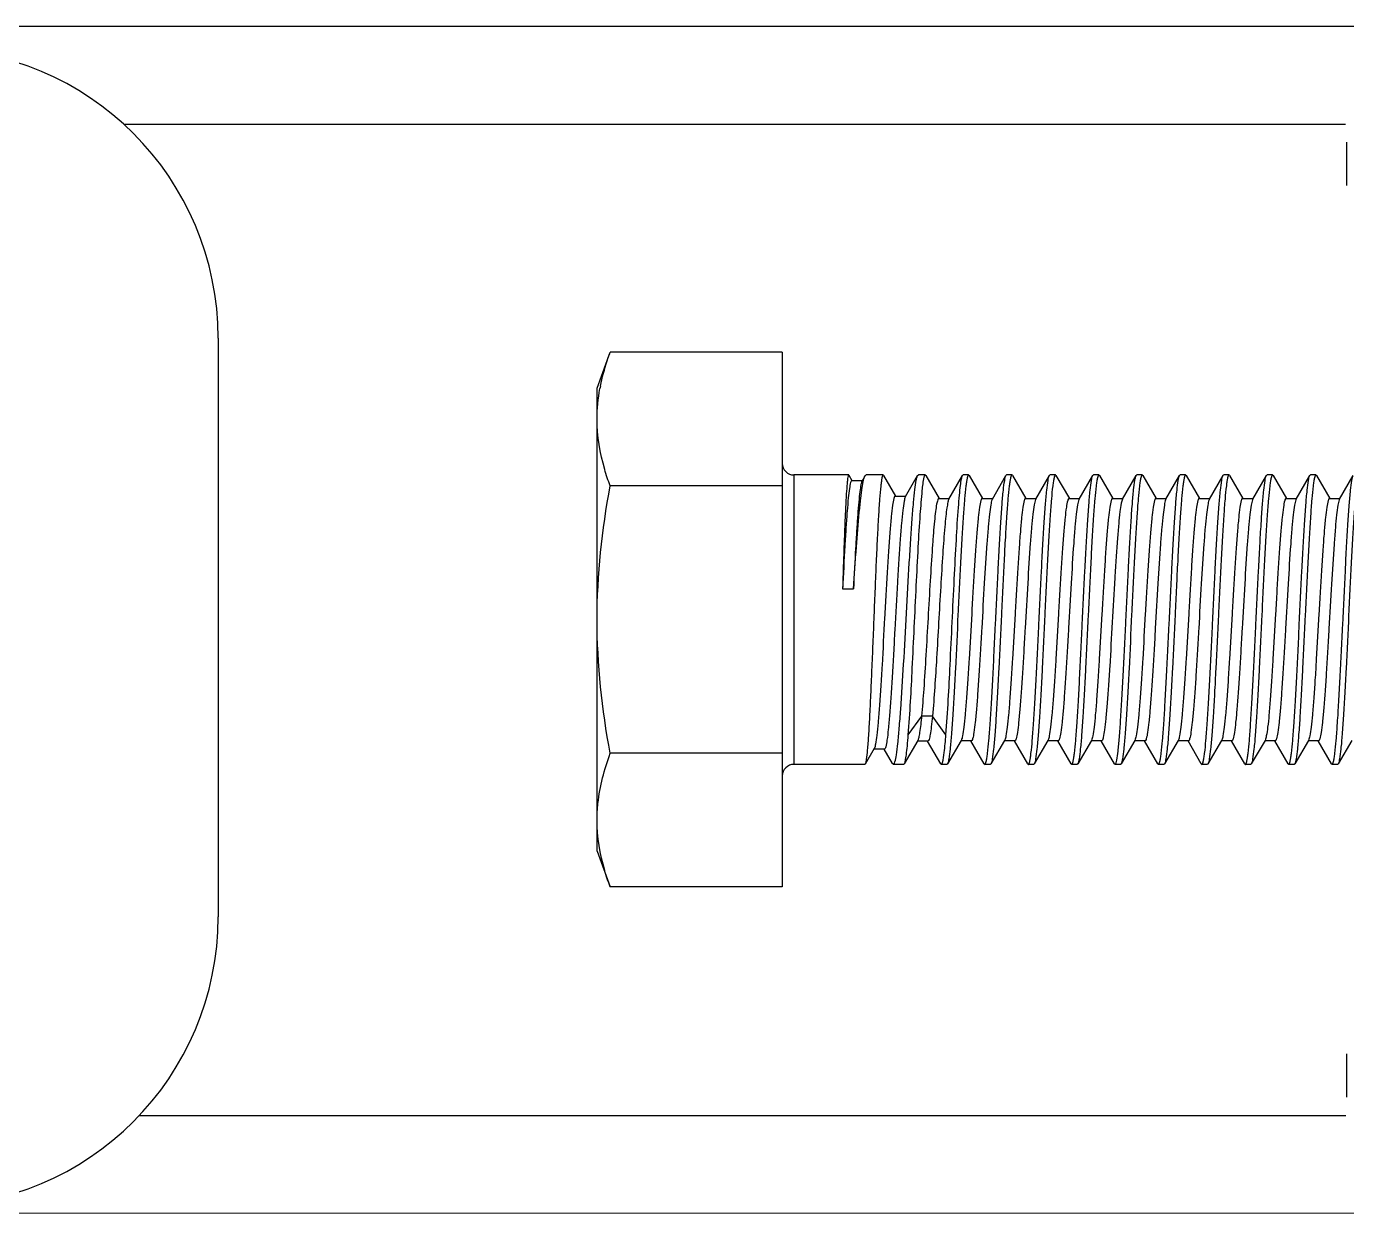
# Model space of a CAD drawing. Extents: x 27938 to 1507990, y 110129 to 923079.
# Drawn here: x 669276.6 to 669649.7, y 358025.1 to 358360.5 of the extents above; entities that cross this region are included whole.
import ezdxf

# ---------------------------------------------------------------- set-up
doc = ezdxf.new("R2010")
doc.units = 0
doc.header["$LTSCALE"] = 1000
doc.header["$MEASUREMENT"] = 0

msp = doc.modelspace()

# ---------------------------------------------------------------- linework, layer by layer
for p, q in [((669952.26, 358360.52), (668958.73, 358360.51)), ((669649.39, 358332.79), (669304.21, 358332.79)), ((669649.69, 358327.81), (669649.69, 358315.54)), ((669330.81, 358272.44), (669330.81, 358108.89)), ((669437.89, 358258.3), (669441.58, 358268.42)), ((669490.23, 358268.42), (669441.58, 358268.42)), ((669490.23, 358268.42), (669490.23, 358117.34)), ((669437.89, 358127.46), (669437.89, 358258.3)), ((669493.5, 358233.76), (669493.5, 358151.99)), ((669508.99, 358233.76), (669493.5, 358233.76)), ((669508.99, 358233.76), (669493.5, 358233.76)), ((669508.99, 358233.76), (669508.98, 358233.76)), ((669509.07, 358233.7), (669508.99, 358233.76)), ((669509.07, 358233.7), (669509.92, 358232.23)), ((669512.76, 358232.05), (669513.62, 358233.52)), ((669513.62, 358233.52), (669513.9, 358233.76)), ((669518.73, 358233.76), (669513.9, 358233.76)), ((669518.73, 358233.76), (669513.9, 358233.76)), ((669518.73, 358233.76), (669518.71, 358233.76)), ((669518.86, 358233.65), (669518.73, 358233.76)), ((669518.86, 358233.65), (669522.25, 358227.82)), ((669525.04, 358227.65), (669528.48, 358233.59)), ((669528.48, 358233.59), (669528.68, 358233.76)), ((669530.61, 358233.76), (669528.68, 358233.76)), ((669530.61, 358233.76), (669528.68, 358233.76)), ((669530.77, 358233.63), (669530.61, 358233.76)), ((669530.77, 358233.63), (669534.54, 358227.14)), ((669537.32, 358226.97), (669541.18, 358233.62)), ((669541.18, 358233.62), (669541.34, 358233.76)), ((669542.87, 358233.76), (669541.34, 358233.76)), ((669542.87, 358233.76), (669541.34, 358233.76)), ((669542.87, 358233.76), (669542.85, 358233.76)), ((669543.03, 358233.63), (669542.87, 358233.76)), ((669543.03, 358233.63), (669546.81, 358227.14)), ((669549.59, 358226.97), (669553.44, 358233.62)), ((669553.44, 358233.62), (669553.6, 358233.76)), ((669555.14, 358233.76), (669553.6, 358233.76)), ((669555.14, 358233.76), (669553.6, 358233.76)), ((669555.14, 358233.76), (669555.12, 358233.76)), ((669555.3, 358233.63), (669555.14, 358233.76)), ((669555.3, 358233.63), (669559.07, 358227.14)), ((669561.85, 358226.97), (669565.71, 358233.62)), ((669565.71, 358233.62), (669565.87, 358233.76)), ((669567.41, 358233.76), (669565.87, 358233.76)), ((669567.41, 358233.76), (669565.87, 358233.76)), ((669567.41, 358233.76), (669567.38, 358233.76)), ((669567.57, 358233.63), (669567.41, 358233.76)), ((669567.57, 358233.63), (669571.34, 358227.14)), ((669574.12, 358226.97), (669577.98, 358233.62)), ((669577.98, 358233.62), (669578.14, 358233.76)), ((669579.67, 358233.76), (669578.14, 358233.76)), ((669579.67, 358233.76), (669578.14, 358233.76)), ((669579.67, 358233.76), (669579.65, 358233.76)), ((669579.83, 358233.63), (669579.67, 358233.76)), ((669579.83, 358233.63), (669583.61, 358227.14)), ((669586.39, 358226.97), (669590.24, 358233.62)), ((669590.24, 358233.62), (669590.4, 358233.76)), ((669591.94, 358233.76), (669590.4, 358233.76)), ((669591.94, 358233.76), (669590.4, 358233.76)), ((669591.94, 358233.76), (669591.92, 358233.76)), ((669592.1, 358233.63), (669591.94, 358233.76)), ((669592.1, 358233.63), (669595.87, 358227.14)), ((669598.65, 358226.97), (669602.51, 358233.62)), ((669602.51, 358233.62), (669602.67, 358233.76)), ((669604.21, 358233.76), (669602.67, 358233.76)), ((669604.21, 358233.76), (669602.67, 358233.76)), ((669604.21, 358233.76), (669604.18, 358233.76)), ((669604.37, 358233.63), (669604.21, 358233.76)), ((669604.37, 358233.63), (669608.14, 358227.14)), ((669610.92, 358226.97), (669614.77, 358233.62)), ((669614.77, 358233.62), (669614.94, 358233.76)), ((669616.47, 358233.76), (669614.94, 358233.76)), ((669616.47, 358233.76), (669614.94, 358233.76)), ((669616.47, 358233.76), (669616.45, 358233.76)), ((669616.63, 358233.63), (669616.47, 358233.76)), ((669616.63, 358233.63), (669620.41, 358227.14)), ((669623.19, 358226.97), (669627.04, 358233.62)), ((669627.04, 358233.62), (669627.2, 358233.76)), ((669628.74, 358233.76), (669627.2, 358233.76)), ((669628.74, 358233.76), (669627.2, 358233.76)), ((669628.74, 358233.76), (669628.72, 358233.76)), ((669628.9, 358233.63), (669628.74, 358233.76)), ((669628.9, 358233.63), (669632.67, 358227.14)), ((669635.45, 358226.97), (669639.31, 358233.62)), ((669639.31, 358233.62), (669639.47, 358233.76)), ((669641, 358233.76), (669639.47, 358233.76)), ((669641, 358233.76), (669639.47, 358233.76)), ((669641, 358233.76), (669640.98, 358233.76)), ((669641.16, 358233.63), (669641, 358233.76)), ((669641.16, 358233.63), (669644.94, 358227.14)), ((669647.72, 358226.97), (669651.57, 358233.62)), ((669490.23, 358230.65), (669441.58, 358230.65)), ((669509.86, 358232.19), (669512.84, 358232.19)), ((669522.16, 358227.82), (669525.13, 358227.82)), ((669534.45, 358227.14), (669537.42, 358227.14)), ((669546.71, 358227.14), (669549.68, 358227.14)), ((669549.59, 358226.97), (669549.51, 358226.82)), ((669558.98, 358227.14), (669561.95, 358227.14)), ((669561.85, 358226.97), (669561.77, 358226.81)), ((669571.25, 358227.14), (669574.22, 358227.14)), ((669574.12, 358226.97), (669574.04, 358226.8)), ((669583.51, 358227.14), (669586.48, 358227.14)), ((669595.78, 358227.14), (669598.75, 358227.14)), ((669598.65, 358226.97), (669598.56, 358226.78)), ((669608.04, 358227.14), (669611.01, 358227.14)), ((669610.92, 358226.97), (669610.83, 358226.77)), ((669620.31, 358227.14), (669623.28, 358227.14)), ((669623.19, 358226.97), (669623.09, 358226.77)), ((669632.58, 358227.14), (669635.55, 358227.14)), ((669635.45, 358226.97), (669635.35, 358226.76)), ((669644.84, 358227.14), (669647.81, 358227.14)), ((669647.72, 358226.97), (669647.61, 358226.75)), ((669507.27, 358201.58), (669510.33, 358201.58)), ((669529.58, 358165.6), (669525.74, 358160.33)), ((669532.65, 358165.6), (669529.58, 358165.6)), ((669536.47, 358160.33), (669532.65, 358165.6)), ((669528.5, 358158.76), (669524.64, 358152.12)), ((669540.77, 358158.78), (669536.9, 358152.13)), ((669553.04, 358158.78), (669549.17, 358152.13)), ((669565.3, 358158.78), (669561.43, 358152.13)), ((669577.57, 358158.78), (669573.7, 358152.13)), ((669589.84, 358158.78), (669585.97, 358152.13)), ((669602.1, 358158.78), (669598.23, 358152.13)), ((669614.37, 358158.78), (669610.5, 358152.13)), ((669626.64, 358158.78), (669622.77, 358152.13)), ((669638.9, 358158.78), (669635.03, 358152.13)), ((669651.17, 358158.78), (669647.3, 358152.13)), ((669490.23, 358155.11), (669441.58, 358155.11)), ((669516.19, 358156.46), (669513.65, 358152.08)), ((669519.08, 358156.3), (669516.1, 358156.3)), ((669521.37, 358152.19), (669519.01, 358156.26)), ((669531.38, 358158.59), (669528.41, 358158.59)), ((669535.03, 358152.13), (669531.28, 358158.59)), ((669543.65, 358158.61), (669540.68, 358158.61)), ((669547.31, 358152.13), (669543.55, 358158.61)), ((669555.91, 358158.61), (669552.94, 358158.61)), ((669559.58, 358152.13), (669555.82, 358158.61)), ((669568.18, 358158.61), (669565.21, 358158.61)), ((669571.84, 358152.13), (669568.08, 358158.61)), ((669580.45, 358158.61), (669577.47, 358158.61)), ((669584.11, 358152.13), (669580.35, 358158.61)), ((669580.55, 358158.66), (669580.45, 358158.61)), ((669592.71, 358158.61), (669589.74, 358158.61)), ((669596.37, 358152.13), (669592.62, 358158.61)), ((669604.98, 358158.61), (669602.01, 358158.61)), ((669608.64, 358152.13), (669604.88, 358158.61)), ((669617.24, 358158.61), (669614.27, 358158.61)), ((669620.91, 358152.13), (669617.15, 358158.61)), ((669629.51, 358158.61), (669626.54, 358158.61)), ((669633.17, 358152.13), (669629.41, 358158.61)), ((669641.78, 358158.61), (669638.81, 358158.61)), ((669645.44, 358152.13), (669641.68, 358158.61)), ((669513.54, 358151.99), (669493.5, 358151.99)), ((669513.54, 358151.99), (669493.5, 358151.99)), ((669513.65, 358152.08), (669513.54, 358151.99)), ((669521.37, 358152.19), (669521.61, 358151.99)), ((669524.49, 358151.99), (669521.61, 358151.99)), ((669524.49, 358151.99), (669521.61, 358151.99)), ((669524.64, 358152.12), (669524.49, 358151.99)), ((669535.03, 358152.13), (669535.19, 358151.99)), ((669536.74, 358151.99), (669535.19, 358151.99)), ((669536.74, 358151.99), (669535.19, 358151.99)), ((669536.9, 358152.13), (669536.74, 358151.99)), ((669547.31, 358152.13), (669547.47, 358151.99)), ((669549.01, 358151.99), (669547.47, 358151.99)), ((669549.01, 358151.99), (669547.47, 358151.99)), ((669547.47, 358151.99), (669547.49, 358151.99)), ((669549.17, 358152.13), (669549.01, 358151.99)), ((669559.58, 358152.13), (669559.74, 358151.99)), ((669561.27, 358151.99), (669559.74, 358151.99)), ((669561.27, 358151.99), (669559.74, 358151.99)), ((669559.74, 358151.99), (669559.76, 358151.99)), ((669561.43, 358152.13), (669561.27, 358151.99)), ((669571.84, 358152.13), (669572, 358151.99)), ((669573.54, 358151.99), (669572, 358151.99)), ((669573.54, 358151.99), (669572, 358151.99)), ((669572, 358151.99), (669572.03, 358151.99)), ((669573.59, 358152), (669573.54, 358151.99)), ((669573.65, 358152.05), (669573.59, 358152)), ((669573.7, 358152.13), (669573.65, 358152.05)), ((669584.11, 358152.13), (669584.27, 358151.99)), ((669584.27, 358151.99), (669584.32, 358152)), ((669585.81, 358151.99), (669584.27, 358151.99)), ((669584.32, 358152), (669584.38, 358152.05)), ((669585.81, 358151.99), (669584.38, 358151.99)), ((669585.97, 358152.13), (669585.81, 358151.99)), ((669596.37, 358152.13), (669596.54, 358151.99)), ((669598.07, 358151.99), (669596.54, 358151.99)), ((669598.07, 358151.99), (669596.54, 358151.99)), ((669596.54, 358151.99), (669596.56, 358151.99)), ((669598.23, 358152.13), (669598.07, 358151.99)), ((669608.64, 358152.13), (669608.8, 358151.99)), ((669610.34, 358151.99), (669608.8, 358151.99)), ((669610.34, 358151.99), (669608.8, 358151.99)), ((669608.8, 358151.99), (669608.82, 358151.99)), ((669610.5, 358152.13), (669610.34, 358151.99)), ((669620.91, 358152.13), (669621.07, 358151.99)), ((669622.6, 358151.99), (669621.07, 358151.99)), ((669622.6, 358151.99), (669621.07, 358151.99)), ((669621.07, 358151.99), (669621.09, 358151.99)), ((669622.77, 358152.13), (669622.6, 358151.99)), ((669633.17, 358152.13), (669633.33, 358151.99)), ((669634.87, 358151.99), (669633.33, 358151.99)), ((669634.87, 358151.99), (669633.33, 358151.99)), ((669633.33, 358151.99), (669633.36, 358151.99)), ((669635.03, 358152.13), (669634.87, 358151.99)), ((669645.44, 358152.13), (669645.6, 358151.99)), ((669647.14, 358151.99), (669645.6, 358151.99)), ((669647.14, 358151.99), (669645.6, 358151.99)), ((669645.6, 358151.99), (669645.62, 358151.99)), ((669647.3, 358152.13), (669647.14, 358151.99)), ((669437.89, 358127.46), (669441.58, 358117.34)), ((669490.23, 358117.34), (669441.58, 358117.34)), ((669649.69, 358070.21), (669649.69, 358057.95)), ((669649.44, 358052.69), (669308.44, 358052.69)), ((669951.74, 358025.24), (668958.73, 358025.05))]:
    msp.add_line(p, q)
for centre, radius, start, end in [((669249.03, 358272.44), 81.78, 0, 90), ((669490.68, 358248.51), 52.86, 168.6931, 169.4725), ((669493.5, 358237.03), 3.27, 180, 270), ((669493.5, 358148.72), 3.27, 90, 180), ((669249.03, 358108.89), 81.78, 270, 0)]:
    msp.add_arc(centre, radius, start, end)
for points, knots in [([(669438.84, 358258.88), (669439.33, 358261.3), (669440.2, 358264.5), (669441.29, 358267.63), (669441.58, 358268.42)], [0, 0, 0, 0, 0.746895, 1, 1, 1, 1]), ([(669441.58, 358230.65), (669441.01, 358232.19), (669438.99, 358238.29), (669437.89, 358244.75), (669437.89, 358249.53)], [0, 0, 0, 0, 0.255696, 1, 1, 1, 1]), ([(669508.98, 358233.76), (669508.92, 358233.74), (669508.84, 358233.47), (669508.73, 358233.05), (669508.63, 358232.27), (669508.47, 358230.74), (669508.29, 358228.14), (669508.08, 358224.3), (669507.88, 358219.58), (669507.67, 358214.09), (669507.46, 358208.01), (669507.33, 358203.77), (669507.27, 358201.58)], [0, 0, 0, 0, 0.006463, 0.021259, 0.044741, 0.076818, 0.165921, 0.286162, 0.434178, 0.605806, 0.79621, 1, 1, 1, 1]), ([(669510.33, 358201.58), (669510.6, 358205.53), (669511.1, 358212.76), (669511.78, 358221.29), (669512.36, 358226.88), (669512.74, 358229.91), (669513.13, 358232.03), (669513.41, 358233.16), (669513.62, 358233.52)], [0, 0, 0, 0, 0.369025, 0.676578, 0.797829, 0.893394, 0.961137, 1, 1, 1, 1]), ([(669518.71, 358233.76), (669518.62, 358233.74), (669518.49, 358233.4), (669518.35, 358232.83), (669518.19, 358231.83), (669517.95, 358229.85), (669517.68, 358226.53), (669517.36, 358221.67), (669517.05, 358215.75), (669516.73, 358208.99), (669516.42, 358201.65), (669516.11, 358193.98), (669515.8, 358186.27), (669515.49, 358178.81), (669515.19, 358171.86), (669514.89, 358165.67), (669514.58, 358160.49), (669514.33, 358156.47), (669513.98, 358153.84), (669513.86, 358152.45), (669513.65, 358152.08)], [0, 0, 0, 0, 0.003479, 0.011119, 0.023138, 0.039478, 0.084569, 0.144819, 0.218054, 0.30161, 0.392438, 0.487225, 0.582511, 0.674818, 0.760772, 0.837237, 0.901428, 0.951015, 0.984221, 1, 1, 1, 1]), ([(669522.04, 358152.68), (669522.24, 358153.32), (669522.53, 358155.05), (669522.93, 358158.22), (669523.32, 358162.5), (669523.89, 358169.98), (669524.56, 358180.85), (669525.32, 358194.68), (669525.96, 358206.38), (669526.5, 358215.17), (669526.88, 358220.83), (669527.27, 358225.59), (669527.62, 358229.32), (669528.02, 358231.85), (669528.25, 358233.2), (669528.48, 358233.59)], [0, 0, 0, 0, 0.024854, 0.064557, 0.117968, 0.183425, 0.34188, 0.519926, 0.695025, 0.774452, 0.845022, 0.904492, 0.95099, 0.983092, 1, 1, 1, 1]), ([(669530.61, 358233.76), (669530.53, 358233.76), (669530.36, 358233.5), (669530.31, 358233.29), (669530.26, 358233.12)], [0, 0, 0, 0, 0.316243, 1, 1, 1, 1]), ([(669536.47, 358160.33), (669536.99, 358166.91), (669537.53, 358177.52), (669538.24, 358192.19), (669538.8, 358203.99), (669539.36, 358214.78), (669539.84, 358222.7), (669540.26, 358227.8), (669540.53, 358230.52), (669540.82, 358232.36), (669541.01, 358233.33), (669541.18, 358233.62)], [0, 0, 0, 0, 0.269192, 0.433946, 0.599559, 0.751167, 0.875181, 0.923254, 0.96054, 0.986252, 1, 1, 1, 1]), ([(669542.85, 358233.76), (669542.76, 358233.74), (669542.6, 358233.41), (669542.44, 358232.84), (669542.27, 358231.85), (669542, 358229.89), (669541.69, 358226.6), (669541.33, 358221.78), (669540.97, 358215.91), (669540.6, 358209.21), (669540.24, 358201.92), (669539.75, 358191.79), (669539.28, 358181.78), (669538.78, 358172.24), (669538.42, 358166.04), (669538.05, 358160.81), (669537.73, 358156.72), (669537.34, 358153.98), (669537.14, 358152.54), (669536.9, 358152.13)], [0, 0, 0, 0, 0.003606, 0.011247, 0.023194, 0.039404, 0.084092, 0.143784, 0.216355, 0.299204, 0.389343, 0.483517, 0.670349, 0.756272, 0.83299, 0.897744, 0.948219, 0.982646, 1, 1, 1, 1]), ([(669547.49, 358151.99), (669547.59, 358152.01), (669547.74, 358152.35), (669547.9, 358152.92), (669548.08, 358153.9), (669548.35, 358155.86), (669548.66, 358159.15), (669549.02, 358163.97), (669549.38, 358169.84), (669549.74, 358176.53), (669550.1, 358183.82), (669550.59, 358193.95), (669551.06, 358203.97), (669551.56, 358213.5), (669551.92, 358219.71), (669552.29, 358224.93), (669552.61, 358229.03), (669553, 358231.76), (669553.2, 358233.21), (669553.44, 358233.62)], [0, 0, 0, 0, 0.00361, 0.011255, 0.023205, 0.039416, 0.084097, 0.143781, 0.216343, 0.299178, 0.3893, 0.483456, 0.670274, 0.756195, 0.832914, 0.897676, 0.948169, 0.98262, 1, 1, 1, 1]), ([(669555.12, 358233.76), (669555.02, 358233.74), (669554.87, 358233.41), (669554.71, 358232.84), (669554.53, 358231.85), (669554.27, 358229.89), (669553.95, 358226.6), (669553.59, 358221.78), (669553.23, 358215.92), (669552.87, 358209.22), (669552.51, 358201.92), (669552.02, 358191.79), (669551.55, 358181.78), (669551.05, 358172.24), (669550.69, 358166.04), (669550.32, 358160.81), (669550, 358156.72), (669549.61, 358153.98), (669549.41, 358152.54), (669549.17, 358152.13)], [0, 0, 0, 0, 0.003604, 0.011244, 0.023189, 0.039398, 0.084081, 0.143773, 0.216344, 0.29919, 0.389328, 0.483502, 0.67034, 0.756263, 0.832984, 0.89774, 0.948217, 0.982646, 1, 1, 1, 1]), ([(669559.76, 358151.99), (669559.86, 358152.01), (669560.01, 358152.35), (669560.17, 358152.92), (669560.35, 358153.9), (669560.61, 358155.86), (669560.92, 358159.15), (669561.28, 358163.97), (669561.64, 358169.84), (669562.01, 358176.54), (669562.37, 358183.83), (669562.86, 358193.95), (669563.33, 358203.97), (669563.83, 358213.5), (669564.19, 358219.71), (669564.56, 358224.93), (669564.88, 358229.03), (669565.27, 358231.76), (669565.47, 358233.21), (669565.71, 358233.62)], [0, 0, 0, 0, 0.003611, 0.011257, 0.023206, 0.039418, 0.084102, 0.143788, 0.216352, 0.299187, 0.389308, 0.483466, 0.670283, 0.7562, 0.832918, 0.897681, 0.948172, 0.982621, 1, 1, 1, 1]), ([(669567.38, 358233.76), (669567.29, 358233.74), (669567.14, 358233.41), (669566.98, 358232.84), (669566.8, 358231.85), (669566.53, 358229.89), (669566.22, 358226.6), (669565.86, 358221.78), (669565.5, 358215.92), (669565.14, 358209.22), (669564.77, 358201.92), (669564.29, 358191.79), (669563.81, 358181.78), (669563.31, 358172.24), (669562.95, 358166.04), (669562.59, 358160.81), (669562.26, 358156.72), (669561.87, 358153.98), (669561.67, 358152.54), (669561.43, 358152.13)], [0, 0, 0, 0, 0.003606, 0.011247, 0.023192, 0.039401, 0.084085, 0.143776, 0.216348, 0.299195, 0.38933, 0.483503, 0.670342, 0.756264, 0.832982, 0.897739, 0.948217, 0.982647, 1, 1, 1, 1]), ([(669572.03, 358151.99), (669572.12, 358152.01), (669572.27, 358152.35), (669572.43, 358152.92), (669572.61, 358153.9), (669572.88, 358155.86), (669573.19, 358159.15), (669573.55, 358163.97), (669573.91, 358169.84), (669574.27, 358176.54), (669574.64, 358183.83), (669575.12, 358193.95), (669575.6, 358203.97), (669576.1, 358213.5), (669576.45, 358219.71), (669576.82, 358224.93), (669577.15, 358229.03), (669577.54, 358231.76), (669577.74, 358233.21), (669577.98, 358233.62)], [0, 0, 0, 0, 0.00361, 0.011255, 0.023204, 0.039415, 0.0841, 0.143787, 0.21635, 0.299184, 0.389308, 0.483468, 0.670284, 0.7562, 0.83292, 0.897683, 0.948173, 0.982621, 1, 1, 1, 1]), ([(669579.65, 358233.76), (669579.56, 358233.74), (669579.4, 358233.41), (669579.24, 358232.84), (669579.06, 358231.85), (669578.8, 358229.89), (669578.48, 358226.61), (669578.13, 358221.79), (669577.77, 358215.92), (669577.4, 358209.22), (669577.04, 358201.93), (669576.55, 358191.8), (669576.08, 358181.78), (669575.58, 358172.25), (669575.22, 358166.04), (669574.85, 358160.81), (669574.53, 358156.72), (669574.14, 358153.98), (669573.94, 358152.54), (669573.7, 358152.13)], [0, 0, 0, 0, 0.003598, 0.011231, 0.023168, 0.039371, 0.084041, 0.143721, 0.216288, 0.299135, 0.389272, 0.483446, 0.670301, 0.756235, 0.832961, 0.897725, 0.94821, 0.982644, 1, 1, 1, 1]), ([(669584.38, 358152.05), (669584.47, 358152.16), (669584.6, 358152.55), (669584.88, 358153.75), (669585.17, 358156.14), (669585.52, 358159.93), (669585.87, 358164.88), (669586.23, 358170.82), (669586.59, 358177.53), (669586.95, 358184.77), (669587.43, 358194.77), (669587.89, 358204.62), (669588.39, 358213.97), (669588.74, 358220.04), (669589.11, 358225.14), (669589.43, 358229.14), (669589.81, 358231.81), (669590.01, 358233.22), (669590.24, 358233.62)], [0, 0, 0, 0, 0.005244, 0.014609, 0.045815, 0.092875, 0.154195, 0.22765, 0.310678, 0.400368, 0.493572, 0.677434, 0.761652, 0.836715, 0.899999, 0.949307, 0.982964, 1, 1, 1, 1]), ([(669591.92, 358233.76), (669591.82, 358233.74), (669591.67, 358233.41), (669591.51, 358232.84), (669591.33, 358231.85), (669591.06, 358229.89), (669590.75, 358226.6), (669590.39, 358221.78), (669590.03, 358215.91), (669589.67, 358209.21), (669589.31, 358201.92), (669588.82, 358191.79), (669588.35, 358181.78), (669587.85, 358172.24), (669587.49, 358166.04), (669587.12, 358160.81), (669586.79, 358156.72), (669586.4, 358153.98), (669586.2, 358152.54), (669585.97, 358152.13)], [0, 0, 0, 0, 0.003608, 0.011251, 0.0232, 0.039412, 0.0841, 0.143792, 0.216367, 0.299219, 0.389359, 0.483531, 0.670361, 0.756279, 0.832994, 0.897747, 0.94822, 0.982647, 1, 1, 1, 1]), ([(669596.56, 358151.99), (669596.65, 358152.01), (669596.81, 358152.35), (669596.96, 358152.92), (669597.14, 358153.9), (669597.41, 358155.86), (669597.72, 358159.15), (669598.08, 358163.97), (669598.44, 358169.84), (669598.8, 358176.53), (669599.17, 358183.82), (669599.65, 358193.95), (669600.13, 358203.97), (669600.63, 358213.5), (669600.99, 358219.71), (669601.36, 358224.93), (669601.68, 358229.03), (669602.07, 358231.76), (669602.27, 358233.21), (669602.51, 358233.62)], [0, 0, 0, 0, 0.00361, 0.011255, 0.023204, 0.039414, 0.084096, 0.14378, 0.216342, 0.299175, 0.389295, 0.483453, 0.670272, 0.756195, 0.832918, 0.89768, 0.94817, 0.98262, 1, 1, 1, 1]), ([(669604.18, 358233.76), (669604.09, 358233.74), (669603.93, 358233.41), (669603.78, 358232.84), (669603.6, 358231.85), (669603.33, 358229.89), (669603.02, 358226.6), (669602.66, 358221.78), (669602.3, 358215.92), (669601.94, 358209.22), (669601.57, 358201.93), (669601.09, 358191.8), (669600.61, 358181.78), (669600.11, 358172.24), (669599.75, 358166.04), (669599.38, 358160.81), (669599.06, 358156.72), (669598.67, 358153.98), (669598.47, 358152.54), (669598.23, 358152.13)], [0, 0, 0, 0, 0.003605, 0.011245, 0.02319, 0.039398, 0.084078, 0.143767, 0.216337, 0.299182, 0.389315, 0.483487, 0.670329, 0.756258, 0.83298, 0.897737, 0.948214, 0.982645, 1, 1, 1, 1]), ([(669608.82, 358151.99), (669608.92, 358152.01), (669609.07, 358152.35), (669609.23, 358152.92), (669609.41, 358153.9), (669609.68, 358155.86), (669609.99, 358159.15), (669610.35, 358163.97), (669610.71, 358169.84), (669611.07, 358176.54), (669611.44, 358183.83), (669611.92, 358193.96), (669612.39, 358203.97), (669612.9, 358213.5), (669613.25, 358219.71), (669613.62, 358224.93), (669613.95, 358229.03), (669614.34, 358231.77), (669614.54, 358233.21), (669614.77, 358233.62)], [0, 0, 0, 0, 0.003613, 0.011261, 0.023214, 0.039428, 0.084117, 0.143805, 0.21637, 0.299211, 0.389338, 0.483496, 0.670304, 0.756216, 0.832931, 0.89769, 0.948176, 0.982622, 1, 1, 1, 1]), ([(669616.45, 358233.76), (669616.35, 358233.74), (669616.2, 358233.41), (669616.04, 358232.84), (669615.86, 358231.85), (669615.6, 358229.89), (669615.28, 358226.6), (669614.93, 358221.78), (669614.57, 358215.91), (669614.2, 358209.21), (669613.84, 358201.92), (669613.35, 358191.79), (669612.88, 358181.78), (669612.38, 358172.24), (669612.02, 358166.04), (669611.65, 358160.81), (669611.33, 358156.72), (669610.94, 358153.98), (669610.74, 358152.54), (669610.5, 358152.13)], [0, 0, 0, 0, 0.003606, 0.011248, 0.023195, 0.039406, 0.084093, 0.143786, 0.216358, 0.299206, 0.389346, 0.483519, 0.670351, 0.756273, 0.832991, 0.897744, 0.948219, 0.982646, 1, 1, 1, 1]), ([(669621.09, 358151.99), (669621.19, 358152.01), (669621.34, 358152.35), (669621.5, 358152.92), (669621.68, 358153.9), (669621.94, 358155.86), (669622.26, 358159.15), (669622.61, 358163.97), (669622.97, 358169.84), (669623.34, 358176.53), (669623.7, 358183.82), (669624.19, 358193.95), (669624.66, 358203.97), (669625.16, 358213.5), (669625.52, 358219.71), (669625.89, 358224.93), (669626.21, 358229.03), (669626.6, 358231.76), (669626.8, 358233.21), (669627.04, 358233.62)], [0, 0, 0, 0, 0.00361, 0.011255, 0.023204, 0.039415, 0.084097, 0.14378, 0.216342, 0.299177, 0.389299, 0.483455, 0.670274, 0.756194, 0.832913, 0.897676, 0.948169, 0.98262, 1, 1, 1, 1]), ([(669628.72, 358233.76), (669628.62, 358233.74), (669628.47, 358233.41), (669628.31, 358232.84), (669628.13, 358231.85), (669627.86, 358229.89), (669627.55, 358226.6), (669627.19, 358221.78), (669626.83, 358215.92), (669626.47, 358209.22), (669626.1, 358201.92), (669625.62, 358191.79), (669625.14, 358181.78), (669624.64, 358172.24), (669624.29, 358166.04), (669623.92, 358160.81), (669623.59, 358156.72), (669623.2, 358153.98), (669623, 358152.54), (669622.77, 358152.13)], [0, 0, 0, 0, 0.003605, 0.011245, 0.02319, 0.039399, 0.084083, 0.143774, 0.216346, 0.299192, 0.389329, 0.483503, 0.670341, 0.756263, 0.832983, 0.89774, 0.948218, 0.982646, 1, 1, 1, 1]), ([(669633.36, 358151.99), (669633.45, 358152.01), (669633.61, 358152.35), (669633.76, 358152.92), (669633.94, 358153.9), (669634.21, 358155.86), (669634.52, 358159.15), (669634.88, 358163.97), (669635.24, 358169.84), (669635.6, 358176.54), (669635.97, 358183.83), (669636.45, 358193.95), (669636.93, 358203.97), (669637.43, 358213.5), (669637.79, 358219.71), (669638.15, 358224.93), (669638.48, 358229.03), (669638.87, 358231.76), (669639.07, 358233.21), (669639.31, 358233.62)], [0, 0, 0, 0, 0.003611, 0.011257, 0.023206, 0.039418, 0.084102, 0.143789, 0.216352, 0.299187, 0.389308, 0.483467, 0.670284, 0.756201, 0.832919, 0.897682, 0.948173, 0.982621, 1, 1, 1, 1]), ([(669640.98, 358233.76), (669640.89, 358233.74), (669640.73, 358233.41), (669640.58, 358232.84), (669640.4, 358231.85), (669640.13, 358229.89), (669639.82, 358226.6), (669639.46, 358221.78), (669639.1, 358215.92), (669638.74, 358209.22), (669638.37, 358201.92), (669637.88, 358191.79), (669637.41, 358181.78), (669636.91, 358172.24), (669636.55, 358166.04), (669636.18, 358160.81), (669635.86, 358156.72), (669635.47, 358153.98), (669635.27, 358152.54), (669635.03, 358152.13)], [0, 0, 0, 0, 0.003606, 0.011247, 0.023193, 0.039402, 0.084085, 0.143776, 0.216348, 0.299195, 0.389329, 0.483501, 0.670341, 0.756263, 0.832981, 0.897738, 0.948217, 0.982646, 1, 1, 1, 1]), ([(669645.62, 358151.99), (669645.72, 358152.01), (669645.87, 358152.35), (669646.03, 358152.92), (669646.21, 358153.9), (669646.48, 358155.86), (669646.79, 358159.15), (669647.15, 358163.97), (669647.51, 358169.84), (669647.87, 358176.54), (669648.23, 358183.83), (669648.72, 358193.95), (669649.19, 358203.97), (669649.69, 358213.5), (669650.05, 358219.71), (669650.42, 358224.93), (669650.75, 358229.03), (669651.13, 358231.76), (669651.34, 358233.21), (669651.57, 358233.62)], [0, 0, 0, 0, 0.003609, 0.011254, 0.023203, 0.039414, 0.084098, 0.143785, 0.216348, 0.299182, 0.389306, 0.483467, 0.670283, 0.7562, 0.83292, 0.897683, 0.948173, 0.982621, 1, 1, 1, 1]), ([(669653.25, 358233.76), (669653.15, 358233.74), (669653, 358233.41), (669652.84, 358232.84), (669652.66, 358231.85), (669652.4, 358229.89), (669652.08, 358226.6), (669651.73, 358221.78), (669651.36, 358215.92), (669651, 358209.22), (669650.64, 358201.93), (669650.15, 358191.8), (669649.68, 358181.78), (669649.18, 358172.24), (669648.82, 358166.04), (669648.45, 358160.81), (669648.13, 358156.72), (669647.74, 358153.98), (669647.54, 358152.54), (669647.3, 358152.13)], [0, 0, 0, 0, 0.003605, 0.011246, 0.023191, 0.0394, 0.084081, 0.143769, 0.21634, 0.299187, 0.389322, 0.483492, 0.670333, 0.756258, 0.832977, 0.897734, 0.948214, 0.982646, 1, 1, 1, 1]), ([(669509.86, 358232.19), (669509.79, 358232.19), (669509.63, 358231.97), (669509.42, 358231.26), (669509.13, 358229.61), (669508.83, 358226.95), (669508.52, 358223.29), (669508.2, 358218.79), (669507.76, 358211.46), (669507.47, 358205.64), (669507.27, 358201.58)], [0, 0, 0, 0, 0.007029, 0.021662, 0.076602, 0.165188, 0.285057, 0.432865, 0.604499, 1, 1, 1, 1]), ([(669512.76, 358232.05), (669512.58, 358231.74), (669512.39, 358230.71), (669512.08, 358228.78), (669511.81, 358225.92), (669511.51, 358222.27), (669511.21, 358217.88), (669510.8, 358210.9), (669510.52, 358205.4), (669510.33, 358201.58)], [0, 0, 0, 0, 0.03477, 0.099862, 0.194036, 0.315014, 0.459836, 0.624963, 1, 1, 1, 1]), ([(669530.26, 358233.12), (669529.93, 358231.91), (669529.6, 358228.38), (669529.03, 358221.82), (669528.53, 358212.83), (669527.98, 358202.19), (669527.44, 358190.78), (669526.76, 358176.74), (669526.24, 358166.6), (669525.74, 358160.33)], [0, 0, 0, 0, 0.051689, 0.144713, 0.271544, 0.421712, 0.582779, 0.741399, 1, 1, 1, 1]), ([(669522.16, 358227.82), (669522.08, 358227.82), (669521.89, 358227.56), (669521.65, 358226.72), (669521.31, 358224.79), (669520.97, 358221.68), (669520.61, 358217.45), (669520.24, 358212.32), (669519.88, 358206.44), (669519.51, 358200.06), (669519.02, 358191.19), (669518.55, 358182.44), (669518.05, 358174.11), (669517.69, 358168.7), (669517.33, 358164.13), (669517, 358160.54), (669516.63, 358158.12), (669516.41, 358156.83), (669516.19, 358156.46)], [0, 0, 0, 0, 0.003512, 0.010895, 0.03862, 0.083116, 0.142813, 0.21551, 0.298517, 0.388779, 0.482991, 0.669589, 0.75528, 0.831778, 0.896415, 0.946979, 0.981812, 1, 1, 1, 1]), ([(669525.04, 358227.65), (669524.81, 358227.26), (669524.58, 358225.92), (669524.2, 358223.41), (669523.86, 358219.71), (669523.49, 358215.02), (669523.13, 358209.49), (669522.62, 358201.07), (669522.15, 358192.27), (669521.66, 358183.42), (669521.3, 358177.1), (669520.93, 358171.33), (669520.58, 358166.32), (669520.22, 358162.21), (669519.89, 358159.21), (669519.57, 358157.35), (669519.33, 358156.55), (669519.16, 358156.3), (669519.08, 358156.3)], [0, 0, 0, 0, 0.018969, 0.055155, 0.107429, 0.173883, 0.252061, 0.339075, 0.526651, 0.6204, 0.709614, 0.791122, 0.862062, 0.919981, 0.962927, 0.989567, 0.996641, 1, 1, 1, 1]), ([(669534.45, 358227.14), (669534.28, 358227.14), (669534.03, 358226.38), (669533.78, 358225.3), (669533.49, 358223.2), (669533.2, 358220.5), (669532.9, 358217.07), (669532.48, 358211.45), (669531.98, 358203.47), (669531.41, 358193.33), (669530.83, 358183.15), (669530.25, 358173.9), (669529.82, 358168.16), (669529.58, 358165.6)], [0, 0, 0, 0, 0.008312, 0.028859, 0.061939, 0.106893, 0.162683, 0.227987, 0.380684, 0.550376, 0.720797, 0.875605, 1, 1, 1, 1]), ([(669537.32, 358226.97), (669537.17, 358226.71), (669536.97, 358225.85), (669536.68, 358224.24), (669536.41, 358221.92), (669536, 358217.61), (669535.52, 358210.96), (669534.96, 358201.94), (669534.41, 358192.1), (669533.7, 358179.9), (669533.16, 358171.07), (669532.65, 358165.6)], [0, 0, 0, 0, 0.015086, 0.041871, 0.07998, 0.128634, 0.253127, 0.404426, 0.569162, 0.732754, 1, 1, 1, 1]), ([(669546.71, 358227.14), (669546.63, 358227.14), (669546.45, 358226.9), (669546.21, 358226.11), (669545.88, 358224.3), (669545.55, 358221.38), (669545.19, 358217.39), (669544.83, 358212.54), (669544.47, 358206.97), (669544.1, 358200.9), (669543.62, 358192.42), (669543.15, 358184.03), (669542.65, 358176.01), (669542.29, 358170.76), (669541.92, 358166.31), (669541.59, 358162.81), (669541.22, 358160.42), (669540.99, 358159.15), (669540.77, 358158.78)], [0, 0, 0, 0, 0.003515, 0.010772, 0.037949, 0.081609, 0.140308, 0.211978, 0.294061, 0.383612, 0.477415, 0.664253, 0.750571, 0.827952, 0.893624, 0.945254, 0.981055, 1, 1, 1, 1]), ([(669549.51, 358226.82), (669549.32, 358226.35), (669549.07, 358224.97), (669548.72, 358222.39), (669548.37, 358218.76), (669547.86, 358212.26), (669547.27, 358202.74), (669546.7, 358192.64), (669546.22, 358184.28), (669545.86, 358178.32), (669545.5, 358172.87), (669545.15, 358168.12), (669544.79, 358164.23), (669544.46, 358161.38), (669544.14, 358159.61), (669543.9, 358158.84), (669543.73, 358158.61), (669543.65, 358158.61)], [0, 0, 0, 0, 0.022133, 0.060618, 0.114292, 0.181331, 0.345799, 0.531244, 0.623802, 0.711913, 0.792495, 0.862731, 0.920179, 0.962872, 0.989439, 0.99654, 1, 1, 1, 1]), ([(669558.98, 358227.14), (669558.9, 358227.14), (669558.72, 358226.9), (669558.48, 358226.11), (669558.15, 358224.3), (669557.82, 358221.38), (669557.46, 358217.39), (669557.1, 358212.54), (669556.73, 358206.97), (669556.37, 358200.9), (669555.89, 358192.42), (669555.41, 358184.03), (669554.91, 358176.01), (669554.55, 358170.76), (669554.19, 358166.31), (669553.85, 358162.81), (669553.48, 358160.42), (669553.26, 358159.15), (669553.04, 358158.78)], [0, 0, 0, 0, 0.003515, 0.010772, 0.037949, 0.081609, 0.140308, 0.211978, 0.294061, 0.383612, 0.477415, 0.664253, 0.750571, 0.827952, 0.893624, 0.945254, 0.981055, 1, 1, 1, 1]), ([(669561.77, 358226.81), (669561.58, 358226.34), (669561.33, 358224.95), (669560.98, 358222.36), (669560.64, 358218.73), (669560.13, 358212.23), (669559.54, 358202.71), (669558.97, 358192.61), (669558.49, 358184.26), (669558.13, 358178.3), (669557.77, 358172.85), (669557.41, 358168.11), (669557.06, 358164.23), (669556.73, 358161.37), (669556.41, 358159.61), (669556.17, 358158.84), (669555.99, 358158.61), (669555.91, 358158.61)], [0, 0, 0, 0, 0.022272, 0.060873, 0.114636, 0.181733, 0.346234, 0.531618, 0.624122, 0.712171, 0.792687, 0.862862, 0.920257, 0.962907, 0.989448, 0.996542, 1, 1, 1, 1]), ([(669571.25, 358227.14), (669571.16, 358227.14), (669570.99, 358226.9), (669570.74, 358226.11), (669570.42, 358224.3), (669570.08, 358221.38), (669569.72, 358217.39), (669569.36, 358212.54), (669569, 358206.97), (669568.64, 358200.9), (669568.15, 358192.42), (669567.68, 358184.03), (669567.18, 358176.01), (669566.82, 358170.76), (669566.46, 358166.31), (669566.12, 358162.81), (669565.75, 358160.42), (669565.52, 358159.15), (669565.3, 358158.78)], [0, 0, 0, 0, 0.003515, 0.010772, 0.037949, 0.081609, 0.140308, 0.211978, 0.294061, 0.383612, 0.477416, 0.664253, 0.750571, 0.827952, 0.893624, 0.945254, 0.981055, 1, 1, 1, 1]), ([(669574.04, 358226.8), (669573.84, 358226.32), (669573.6, 358224.93), (669573.24, 358222.34), (669572.9, 358218.7), (669572.39, 358212.19), (669571.8, 358202.68), (669571.23, 358192.58), (669570.75, 358184.23), (669570.39, 358178.28), (669570.03, 358172.84), (669569.68, 358168.1), (669569.33, 358164.22), (669569, 358161.37), (669568.67, 358159.61), (669568.43, 358158.84), (669568.26, 358158.61), (669568.18, 358158.61)], [0, 0, 0, 0, 0.022411, 0.061128, 0.114979, 0.182135, 0.346668, 0.531991, 0.624441, 0.712428, 0.79288, 0.862992, 0.920333, 0.962942, 0.989457, 0.996545, 1, 1, 1, 1]), ([(669583.51, 358227.14), (669583.43, 358227.14), (669583.25, 358226.9), (669583.01, 358226.11), (669582.68, 358224.3), (669582.35, 358221.38), (669581.99, 358217.39), (669581.63, 358212.54), (669581.27, 358206.97), (669580.9, 358200.9), (669580.42, 358192.43), (669579.94, 358184.03), (669579.45, 358176.01), (669579.09, 358170.76), (669578.72, 358166.31), (669578.39, 358162.81), (669578.02, 358160.42), (669577.79, 358159.15), (669577.57, 358158.78)], [0, 0, 0, 0, 0.003515, 0.010771, 0.037948, 0.081607, 0.140304, 0.211972, 0.294053, 0.383603, 0.477405, 0.664241, 0.750559, 0.82794, 0.893613, 0.945246, 0.981049, 1, 1, 1, 1]), ([(669586.39, 358226.97), (669586.17, 358226.61), (669585.95, 358225.37), (669585.58, 358223.06), (669585.25, 358219.66), (669584.9, 358215.34), (669584.54, 358210.24), (669584.05, 358202.42), (669583.47, 358192.16), (669582.89, 358181.94), (669582.4, 358174.25), (669582.05, 358169.31), (669581.68, 358165.22), (669581.37, 358162.03), (669580.98, 358160.02), (669580.79, 358158.9), (669580.55, 358158.66)], [0, 0, 0, 0, 0.018521, 0.053335, 0.103489, 0.167313, 0.24262, 0.326812, 0.509979, 0.691635, 0.773988, 0.846813, 0.907599, 0.95427, 0.985299, 1, 1, 1, 1]), ([(669595.78, 358227.14), (669595.7, 358227.14), (669595.52, 358226.9), (669595.28, 358226.11), (669594.95, 358224.3), (669594.62, 358221.38), (669594.26, 358217.39), (669593.9, 358212.54), (669593.53, 358206.97), (669593.17, 358200.9), (669592.68, 358192.42), (669592.21, 358184.03), (669591.71, 358176.01), (669591.35, 358170.76), (669590.99, 358166.31), (669590.65, 358162.81), (669590.28, 358160.42), (669590.05, 358159.15), (669589.84, 358158.78)], [0, 0, 0, 0, 0.003516, 0.010771, 0.037949, 0.081609, 0.140308, 0.211978, 0.294061, 0.383613, 0.477416, 0.664254, 0.750571, 0.827952, 0.893624, 0.945254, 0.981055, 1, 1, 1, 1]), ([(669598.56, 358226.78), (669598.37, 358226.3), (669598.12, 358224.9), (669597.77, 358222.29), (669597.43, 358218.64), (669596.92, 358212.13), (669596.33, 358202.61), (669595.76, 358192.52), (669595.28, 358184.18), (669594.92, 358178.24), (669594.56, 358172.81), (669594.21, 358168.08), (669593.86, 358164.21), (669593.53, 358161.37), (669593.21, 358159.61), (669592.97, 358158.84), (669592.79, 358158.61), (669592.71, 358158.61)], [0, 0, 0, 0, 0.022688, 0.061638, 0.115664, 0.182937, 0.347534, 0.532736, 0.625078, 0.712941, 0.793264, 0.863253, 0.920487, 0.963013, 0.989475, 0.996549, 1, 1, 1, 1]), ([(669608.04, 358227.14), (669607.96, 358227.14), (669607.78, 358226.9), (669607.54, 358226.11), (669607.22, 358224.3), (669606.88, 358221.38), (669606.52, 358217.39), (669606.16, 358212.54), (669605.8, 358206.97), (669605.44, 358200.9), (669604.95, 358192.42), (669604.48, 358184.03), (669603.98, 358176.01), (669603.62, 358170.76), (669603.25, 358166.31), (669602.92, 358162.81), (669602.55, 358160.42), (669602.32, 358159.15), (669602.1, 358158.78)], [0, 0, 0, 0, 0.003516, 0.010771, 0.037949, 0.081609, 0.140308, 0.211978, 0.294061, 0.383613, 0.477416, 0.664254, 0.750571, 0.827952, 0.893624, 0.945254, 0.981055, 1, 1, 1, 1]), ([(669610.83, 358226.77), (669610.64, 358226.29), (669610.39, 358224.88), (669610.03, 358222.26), (669609.69, 358218.61), (669609.18, 358212.09), (669608.59, 358202.58), (669608.02, 358192.49), (669607.55, 358184.16), (669607.19, 358178.22), (669606.83, 358172.79), (669606.48, 358168.07), (669606.12, 358164.2), (669605.79, 358161.36), (669605.47, 358159.61), (669605.23, 358158.84), (669605.06, 358158.61), (669604.98, 358158.61)], [0, 0, 0, 0, 0.022827, 0.061892, 0.116006, 0.183337, 0.347966, 0.533107, 0.625396, 0.713197, 0.793455, 0.863383, 0.920563, 0.963048, 0.989484, 0.996552, 1, 1, 1, 1]), ([(669620.31, 358227.14), (669620.23, 358227.14), (669620.05, 358226.9), (669619.81, 358226.11), (669619.48, 358224.3), (669619.15, 358221.38), (669618.79, 358217.39), (669618.43, 358212.54), (669618.07, 358206.97), (669617.7, 358200.9), (669617.22, 358192.42), (669616.74, 358184.03), (669616.24, 358176.01), (669615.89, 358170.76), (669615.52, 358166.31), (669615.19, 358162.81), (669614.81, 358160.42), (669614.59, 358159.15), (669614.37, 358158.78)], [0, 0, 0, 0, 0.003516, 0.010771, 0.037949, 0.081609, 0.140308, 0.211978, 0.294061, 0.383613, 0.477416, 0.664254, 0.750571, 0.827952, 0.893624, 0.945254, 0.981055, 1, 1, 1, 1]), ([(669623.09, 358226.77), (669622.9, 358226.28), (669622.65, 358224.86), (669622.3, 358222.24), (669621.96, 358218.58), (669621.45, 358212.06), (669620.86, 358202.54), (669620.29, 358192.46), (669619.81, 358184.13), (669619.45, 358178.2), (669619.09, 358172.78), (669618.74, 358168.06), (669618.39, 358164.19), (669618.06, 358161.36), (669617.74, 358159.61), (669617.5, 358158.84), (669617.32, 358158.61), (669617.24, 358158.61)], [0, 0, 0, 0, 0.022966, 0.062146, 0.116347, 0.183737, 0.348398, 0.533478, 0.625714, 0.713453, 0.793647, 0.863513, 0.92064, 0.963083, 0.989493, 0.996554, 1, 1, 1, 1]), ([(669632.58, 358227.14), (669632.5, 358227.14), (669632.32, 358226.9), (669632.07, 358226.11), (669631.75, 358224.3), (669631.41, 358221.38), (669631.05, 358217.39), (669630.7, 358212.54), (669630.33, 358206.97), (669629.97, 358200.9), (669629.48, 358192.42), (669629.01, 358184.03), (669628.51, 358176.01), (669628.15, 358170.76), (669627.79, 358166.31), (669627.45, 358162.81), (669627.08, 358160.42), (669626.85, 358159.15), (669626.64, 358158.78)], [0, 0, 0, 0, 0.003516, 0.010771, 0.037949, 0.081609, 0.140308, 0.211978, 0.294061, 0.383613, 0.477416, 0.664254, 0.750571, 0.827952, 0.893624, 0.945254, 0.981055, 1, 1, 1, 1]), ([(669635.35, 358226.76), (669635.16, 358226.26), (669634.91, 358224.85), (669634.56, 358222.21), (669634.22, 358218.54), (669633.71, 358212.02), (669633.12, 358202.51), (669632.55, 358192.43), (669632.07, 358184.11), (669631.72, 358178.18), (669631.36, 358172.76), (669631.01, 358168.05), (669630.65, 358164.19), (669630.32, 358161.36), (669630, 358159.61), (669629.77, 358158.84), (669629.59, 358158.61), (669629.51, 358158.61)], [0, 0, 0, 0, 0.023104, 0.0624, 0.116688, 0.184136, 0.348829, 0.533848, 0.62603, 0.713708, 0.793837, 0.863642, 0.920716, 0.963118, 0.989503, 0.996556, 1, 1, 1, 1]), ([(669644.84, 358227.14), (669644.76, 358227.14), (669644.58, 358226.9), (669644.34, 358226.11), (669644.02, 358224.3), (669643.68, 358221.38), (669643.32, 358217.39), (669642.96, 358212.54), (669642.6, 358206.97), (669642.24, 358200.9), (669641.75, 358192.42), (669641.28, 358184.03), (669640.78, 358176.01), (669640.42, 358170.76), (669640.05, 358166.31), (669639.72, 358162.81), (669639.35, 358160.42), (669639.12, 358159.15), (669638.9, 358158.78)], [0, 0, 0, 0, 0.003516, 0.010771, 0.037949, 0.081609, 0.140308, 0.211978, 0.294061, 0.383613, 0.477416, 0.664254, 0.750571, 0.827952, 0.893624, 0.945254, 0.981055, 1, 1, 1, 1]), ([(669647.61, 358226.75), (669647.43, 358226.25), (669647.18, 358224.83), (669646.82, 358222.19), (669646.48, 358218.51), (669645.98, 358211.99), (669645.39, 358202.48), (669644.82, 358192.4), (669644.34, 358184.08), (669643.98, 358178.16), (669643.62, 358172.75), (669643.27, 358168.04), (669642.92, 358164.18), (669642.59, 358161.35), (669642.27, 358159.61), (669642.03, 358158.84), (669641.86, 358158.61), (669641.78, 358158.61)], [0, 0, 0, 0, 0.023243, 0.062653, 0.117029, 0.184534, 0.349259, 0.534218, 0.626347, 0.713963, 0.794028, 0.863772, 0.920792, 0.963153, 0.989511, 0.996558, 1, 1, 1, 1]), ([(669529.58, 358165.6), (669529.44, 358164.06), (669529.24, 358162.02), (669528.83, 358159.75), (669528.64, 358159), (669528.5, 358158.76)], [0, 0, 0, 0, 0.671595, 0.880111, 1, 1, 1, 1]), ([(669532.65, 358165.6), (669532.55, 358164.6), (669532.38, 358162.89), (669532.07, 358160.59), (669531.81, 358159.43), (669531.56, 358158.59), (669531.38, 358158.59)], [0, 0, 0, 0, 0.420495, 0.7305, 0.923007, 1, 1, 1, 1]), ([(669525.74, 358160.33), (669525.66, 358159.27), (669525.5, 358157.39), (669525.24, 358154.94), (669524.97, 358153.27), (669524.8, 358152.39), (669524.64, 358152.12)], [0, 0, 0, 0, 0.384742, 0.682919, 0.888847, 1, 1, 1, 1]), ([(669535.52, 358152.53), (669535.79, 358153.43), (669536.09, 358156.06), (669536.34, 358158.66), (669536.47, 358160.33)], [0, 0, 0, 0, 0.35995, 1, 1, 1, 1]), ([(669437.89, 358136.22), (669437.89, 358137.81), (669438.23, 358144.24), (669439.92, 358150.55), (669441.58, 358155.11)], [0, 0, 0, 0, 0.246324, 1, 1, 1, 1]), ([(669521.61, 358151.99), (669521.65, 358151.99), (669521.91, 358152.13), (669521.97, 358152.45), (669522.04, 358152.68)], [0, 0, 0, 0, 0.138496, 1, 1, 1, 1]), ([(669535.19, 358151.99), (669535.22, 358151.99), (669535.42, 358152.1), (669535.46, 358152.35), (669535.52, 358152.53)], [0, 0, 0, 0, 0.135051, 1, 1, 1, 1]), ([(669441.58, 358117.34), (669441.01, 358118.88), (669438.99, 358124.98), (669437.89, 358131.43), (669437.89, 358136.22)], [0, 0, 0, 0, 0.255696, 1, 1, 1, 1])]:
    msp.add_open_spline(points, degree=3, knots=knots)
for points in [[(669437.89, 358249.53), (669437.89, 358252.42), (669438.18, 358255.33), (669438.71, 358258.17)], [(669437.89, 358192.88), (669437.89, 358205.53), (669439.31, 358218.2), (669441.58, 358230.65)], [(669441.58, 358155.11), (669439.31, 358167.55), (669437.89, 358180.23), (669437.89, 358192.88)]]:
    msp.add_open_spline(points, degree=3)

doc.saveas('drawing.dxf')
